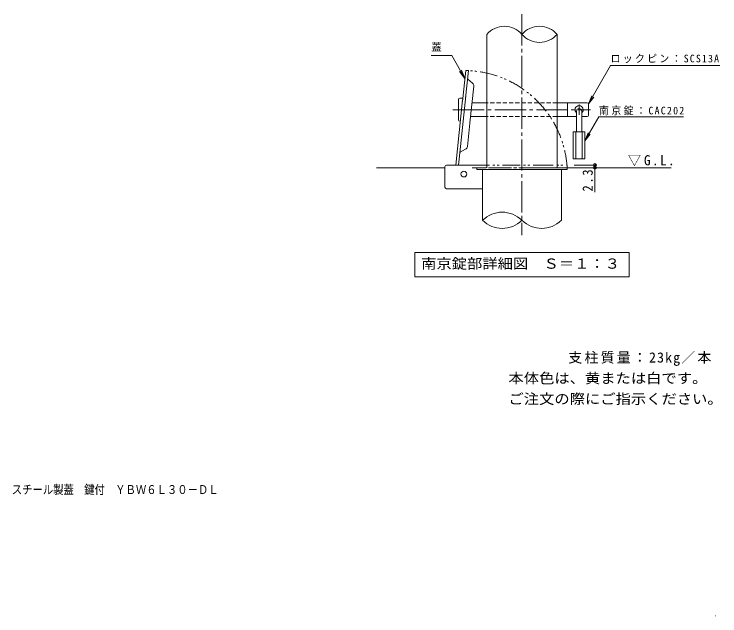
# Model space of a CAD drawing. Units: millimetres on the paper, enlarged 15 times, with parts at other scales. Extents: x -2661 to 2691, y -2605 to 1623.
# Drawn here: x -353 to 2691, y -2605 to -10 of the extents above; entities that cross this region are included whole.
import ezdxf
from ezdxf.enums import TextEntityAlignment as Align

# ---------------------------------------------------------------- set-up
doc = ezdxf.new("R2010")
doc.units = ezdxf.units.MM
doc.header["$LTSCALE"] = 15
doc.header["$PDMODE"] = 32
doc.header["$PDSIZE"] = 12
for name, pattern in [('CHAIN1', [8, 5, -1, 1, -1]), ('CHAIN2', [12, 9, -1, 1, -1]), ('DASHED1', [1.8, 1.2, -0.6]), ('DOUBLE_CHAIN1', [8.8, 5, -1, 0.6, -0.6, 0.6, -1])]:
    doc.linetypes.add(name, pattern=pattern)
for name, color, linetype, lineweight in [('D-0_通り芯', 4, 'Continuous', 9), ('D-1_躯体', 3, 'Continuous', 9), ('D-2_仕上', 4, 'Continuous', 9), ('D-4_文字', 7, 'Continuous', 9), ('D-5_建具', 7, 'Continuous', 9), ('D-6_間仕切', 7, 'Continuous', 9), ('D-A_インテリア', 2, 'Continuous', 9), ('D-E_見え係り', 6, 'Continuous', 5)]:
    doc.layers.add(name, color=color, linetype=linetype, lineweight=lineweight)
doc.layers.add('F-5_F-5ﾚｲﾔ', color=2, linetype='Continuous')
doc.layers.add('F-F_F-Fﾚｲﾔ', color=2, linetype='Continuous')
doc.styles.add('ＭＳ ゴシック', font='')
doc.styles.get('ＭＳ ゴシック').set_extended_font_data('MS Gothic')

msp = doc.modelspace()

# ---------------------------------------------------------------- linework, layer by layer
at = {"layer": 'D-0_通り芯', "color": 7, "linetype": 'CHAIN2'}
for p, q in [((1837.64, -9.77), (1837.64, -962.75)), ((1540.09, -421.91), (2133.11, -421.91))]:
    msp.add_line(p, q, dxfattribs=at)
at = {"layer": 'D-0_通り芯', "linetype": 'DOUBLE_CHAIN1'}
for p, q in [((1622.26, -660.41), (1904.15, -660.41)), ((1676.08, -671.91), (1623.46, -671.91)), ((2032.64, -671.91), (1676.08, -671.91))]:
    msp.add_line(p, q, dxfattribs=at)
at = {"layer": 'D-0_通り芯'}
for p, q in [((1667.64, -679.41), (1667.64, -898.89)), ((2007.64, -679.41), (2007.64, -898.89)), ((2032.64, -671.91), (2032.64, -679.41))]:
    msp.add_line(p, q, dxfattribs=at)
at = {"layer": 'D-0_通り芯', "linetype": 'DOUBLE_CHAIN1'}
msp.add_lwpolyline([(1897.6, -660.41), (2032.64, -660.41), (2032.64, -671.91)], dxfattribs=at)
at = {"layer": 'D-0_通り芯'}
msp.add_lwpolyline([(1642.64, -671.91), (1642.64, -679.41), (2032.64, -679.41)], dxfattribs=at)
at = {"layer": 'D-0_通り芯', "linetype": 'DOUBLE_CHAIN1'}
msp.add_arc((1587.14, -699.41), 446.35, 3.53229, 87.53222, dxfattribs=at)
at = {"layer": 'D-0_通り芯'}
for centre, start, end in [((1752.64, -984.6), 45.23975, 134.76025), ((1752.64, -813.17), 225.23975, 314.76025), ((1922.64, -813.17), 225.23975, 314.76025)]:
    msp.add_arc(centre, 120.71, start, end, dxfattribs=at)
at = {"layer": 'D-1_躯体'}
for p, q in [((1686.39, -96.93), (1686.39, -671.91)), ((1988.89, -96.93), (1988.89, -671.91)), ((1686.39, -451.91), (1686.39, -671.91)), ((1505.14, -755.41), (1505.14, -667.91)), ((1686.39, -660.41), (1512.64, -660.41)), ((1512.64, -762.91), (1667.64, -762.91))]:
    msp.add_line(p, q, dxfattribs=at)
for centre, radius, start, end in [((1762.01, -161.14), 99.2, 40.32983, 139.67017), ((1913.27, -161.14), 99.2, 40.32983, 139.67017), ((1913.27, -32.73), 99.2, 220.32983, 319.67017), ((1512.64, -667.91), 7.5, 90, 180), ((1512.64, -755.41), 7.5, 180, 270)]:
    msp.add_arc(centre, radius, start, end, dxfattribs=at)
at = {"layer": 'D-2_仕上'}
for p, q in [((1593.9, -372.03), (1606.36, -253.48)), ((1624.42, -307.45), (1604.05, -289.74)), ((1612.84, -478.84), (1629.5, -320.34)), ((1594.97, -361.83), (1569.09, -608.08)), ((1552.02, -660.41), (1581.49, -380.06)), ((1602.13, -580.75), (1615.67, -451.91)), ((1569.09, -608.08), (1563.59, -660.41)), ((1594.56, -592.26), (1570.87, -605.39))]:
    msp.add_line(p, q, dxfattribs=at)
at = {"layer": 'D-2_仕上', "color": 6, "linetype": 'DOUBLE_CHAIN1', "lineweight": 5}
for p, q in [((1923.69, -671.91), (1676.08, -671.91)), ((1913.43, -671.91), (2032.64, -671.91))]:
    msp.add_line(p, q, dxfattribs=at)
at = {"layer": 'D-2_仕上'}
msp.add_lwpolyline([(1580.81, -386.57), (1594.92, -252.28), (1606.36, -253.48)], dxfattribs=at)
for centre, radius, start, end in [((1606.34, -287.1), 3.5, 173.99799, 228.99889), ((1614.58, -318.77), 15, 353.99956, 48.99919), ((1572.57, -608.45), 3.5, 119.00227, 174.00244), ((1587.21, -579.18), 15, 299.00172, 353.99965)]:
    msp.add_arc(centre, radius, start, end, dxfattribs=at)
at = {"layer": 'D-4_文字'}
for p, q in [((2034.16, -391.91), (2034.16, -451.91)), ((2157.05, -660.41), (2062.64, -660.41)), ((2152.55, -660.41), (2152.55, -777.1)), ((2157.05, -671.91), (2062.64, -671.91))]:
    msp.add_line(p, q, dxfattribs=at)
for p in [(2152.55, -660.41), (2152.55, -671.91)]:
    msp.add_point(p, dxfattribs=at)
at = {"layer": 'D-5_建具'}
for p, q in [((1534.55, -188.51), (1446.35, -188.51)), ((1591.29, -286.79), (1534.55, -188.51)), ((2124.16, -396.91), (2219.82, -231.22)), ((2219.82, -231.22), (2691.38, -231.22)), ((1591.29, -286.79), (1568.46, -257.04)), ((1591.29, -286.79), (1576.94, -252.14)), ((2124.16, -396.91), (2138.51, -362.27)), ((2124.16, -396.91), (2146.99, -367.16)), ((2109.16, -556.65), (2169.42, -452.41)), ((2169.42, -452.41), (2534.81, -452.41)), ((2109.16, -556.65), (2123.51, -522)), ((2109.16, -556.65), (2131.99, -526.89)), ((1375.64, -1038.28), (2299.64, -1038.28)), ((1375.64, -1038.28), (1375.64, -1143.28)), ((2299.64, -1038.28), (2299.64, -1143.28)), ((1375.64, -1143.28), (2299.64, -1143.28))]:
    msp.add_line(p, q, dxfattribs=at)
at = {"layer": 'D-6_間仕切'}
for p, q in [((1564.16, -466.91), (1564.16, -376.91)), ((1569.16, -371.91), (1582.35, -371.91)), ((1686.39, -391.91), (1621.97, -391.91)), ((2119.16, -391.91), (1988.89, -391.91)), ((2124.16, -396.91), (2124.16, -446.91)), ((1686.39, -451.91), (1615.67, -451.91)), ((2072.91, -451.91), (1988.89, -451.91)), ((2119.16, -451.91), (2095.41, -451.91)), ((1571.84, -471.91), (1569.16, -471.91))]:
    msp.add_line(p, q, dxfattribs=at)
at = {"layer": 'D-6_間仕切', "linetype": 'DASHED1'}
for p, q in [((1988.89, -391.91), (1686.39, -391.91)), ((1988.89, -451.91), (1686.39, -451.91))]:
    msp.add_line(p, q, dxfattribs=at)
at = {"layer": 'D-6_間仕切', "linetype": 'CHAIN1'}
msp.add_line((2084.16, -399.33), (2084.16, -444.64), dxfattribs=at)
at = {"layer": 'D-6_間仕切'}
for centre, radius, start, end in [((1569.16, -376.91), 5, 90, 180), ((2119.16, -396.91), 5, 0, 90), ((2084.16, -421.91), 17.5, 310.00473, 229.99223), ((2119.16, -446.91), 5, 270, 0), ((1569.16, -466.91), 5, 180, 270)]:
    msp.add_arc(centre, radius, start, end, dxfattribs=at)
at = {"layer": 'D-A_インテリア'}
for p, q in [((2072.91, -428.16), (2072.91, -516.91)), ((2095.41, -428.16), (2095.41, -516.91)), ((2059.16, -516.91), (2109.16, -516.91)), ((2070.41, -516.91), (2070.41, -634.41)), ((2097.91, -516.91), (2097.91, -634.41)), ((2109.16, -516.91), (2109.16, -634.41))]:
    msp.add_line(p, q, dxfattribs=at)
msp.add_lwpolyline([(2059.16, -516.91), (2059.16, -634.41), (2109.16, -634.41)], dxfattribs=at)
msp.add_circle((1587.14, -699.41), 12.5, dxfattribs=at)
msp.add_arc((2084.16, -428.16), 11.25, 0, 180, dxfattribs=at)
at = {"layer": 'D-E_見え係り'}
for p, q in [((1505.14, -671.91), (1209.86, -671.91)), ((2033.15, -671.91), (2481.15, -671.91)), ((2672.47, -2604.53), (2674.18, -2604.53))]:
    msp.add_line(p, q, dxfattribs=at)

# ---------------------------------------------------------------- texts
at = {"layer": 'D-4_文字', "color": 2, "insert": (2294.29, -665.71), "char_height": 43.99, "attachment_point": 7, "style": 'ＭＳ ゴシック'}
msp.add_mtext('\\T1.22;\\W0.95;▽G.L.', dxfattribs=at)
at = {"layer": 'D-4_文字', "color": 2, "insert": (2143.55, -774.68), "char_height": 43.99, "attachment_point": 7, "rotation": 90, "style": 'ＭＳ ゴシック'}
msp.add_mtext('\\T1.27;\\W0.9;2.3', dxfattribs=at)
at = {"layer": 'D-5_建具', "style": 'ＭＳ ゴシック'}
msp.add_text('蓋', height=32.99, dxfattribs=at).set_placement((1446.35, -178.51), align=Align.BOTTOM_LEFT)
at = {"layer": 'D-5_建具', "color": 2, "style": 'ＭＳ ゴシック', "width": 1.1}
msp.add_text('南京錠部詳細図\u3000Ｓ＝１：３', height=43.99, dxfattribs=at).set_placement((1402.64, -1120.78), align=Align.BOTTOM_LEFT)
at = {"layer": 'D-5_建具', "char_height": 32.99, "attachment_point": 7, "style": 'ＭＳ ゴシック'}
for s, insert in [('\\T1.23;\\W0.95;ロックピン：SCS13A', (2219.82, -221.22)), ('\\T1.25;\\W0.95;南京錠：CAC202', (2169.42, -446.21))]:
    msp.add_mtext(s, dxfattribs=dict(at, insert=insert))
at = {"layer": 'F-5_F-5ﾚｲﾔ', "style": 'ＭＳ ゴシック', "width": 1.1}
for s, p in [('本体色は、黄または白です。', (1779.42, -1614.86)), ('ご注文の際にご指示ください。', (1779.42, -1704.06))]:
    msp.add_text(s, height=43.99, dxfattribs=at).set_placement(p, align=Align.BOTTOM_LEFT)
at = {"layer": 'F-5_F-5ﾚｲﾔ', "insert": (2037.73, -1526.62), "char_height": 43.99, "attachment_point": 7, "style": 'ＭＳ ゴシック'}
msp.add_mtext('\\T1.16;支柱質量：23kg／本', dxfattribs=at)
at = {"layer": 'F-F_F-Fﾚｲﾔ', "style": 'ＭＳ ゴシック', "width": 0.85}
msp.add_text('車止め\u3000スチール製\u3000アーチ型横バー付\u3000脱着式\u3000スチール製蓋\u3000鍵付\u3000ＹＢＷ６Ｌ３０－ＤＬ', height=38.49, dxfattribs=at).set_placement((-1389.53, -2090.58), align=Align.BOTTOM_LEFT)

doc.saveas('drawing.dxf')
